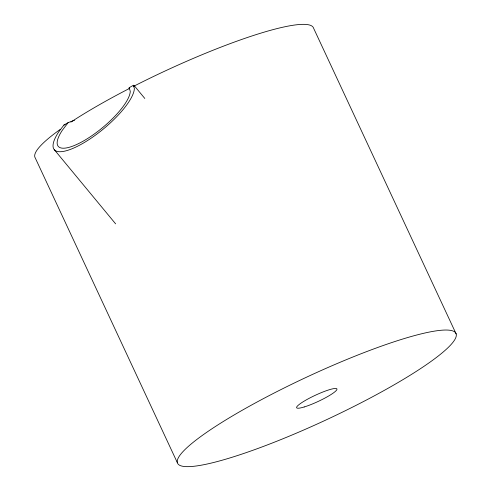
<?xml version="1.0" encoding="UTF-8"?>
<svg xmlns="http://www.w3.org/2000/svg" width="491" height="491" viewBox="0 0 491 491"><rect width="100%" height="100%" fill="white"/><g stroke="black" fill="none" stroke-linecap="round" stroke-linejoin="round"><path stroke-width="0.74" d="M129.127 88.853L129.213 87.699L133.405 85.262L134.092 85.502L144.808 98.458M74.497 120.264L68.169 122.609L63.934 125.033L58.803 131.754A51.199 15.405 -39.6 0 0 82.586 143.532A51.199 15.405 -39.6 0 0 134.362 88.503L133.405 85.262M68.169 122.609L62.326 130.268A46.031 13.852 -39.6 0 0 83.703 140.856A46.031 13.852 -39.6 0 0 130.262 91.381L129.213 87.699M63.934 125.033L65.143 124.653M54.274 149.651L115.618 223.847M456.157 333.935A153.591 23.494 -25 0 0 241.216 410.838A153.591 23.494 -25 0 0 252.939 450.259A153.591 23.494 -25 0 0 456.157 333.935L313.614 28.245A153.591 23.494 -25 0 0 133.607 86.324M177.386 462.755L34.843 157.065A153.591 23.494 -25 0 1 60.141 129.452M70.876 122.106A153.591 23.494 -25 0 1 129.507 88.423M304.211 406.965A22.23 3.4 -25 0 0 336.752 389.842A22.23 3.4 -25 0 0 309.355 398.226A22.23 3.4 -25 0 0 304.211 406.965"/></g></svg>
